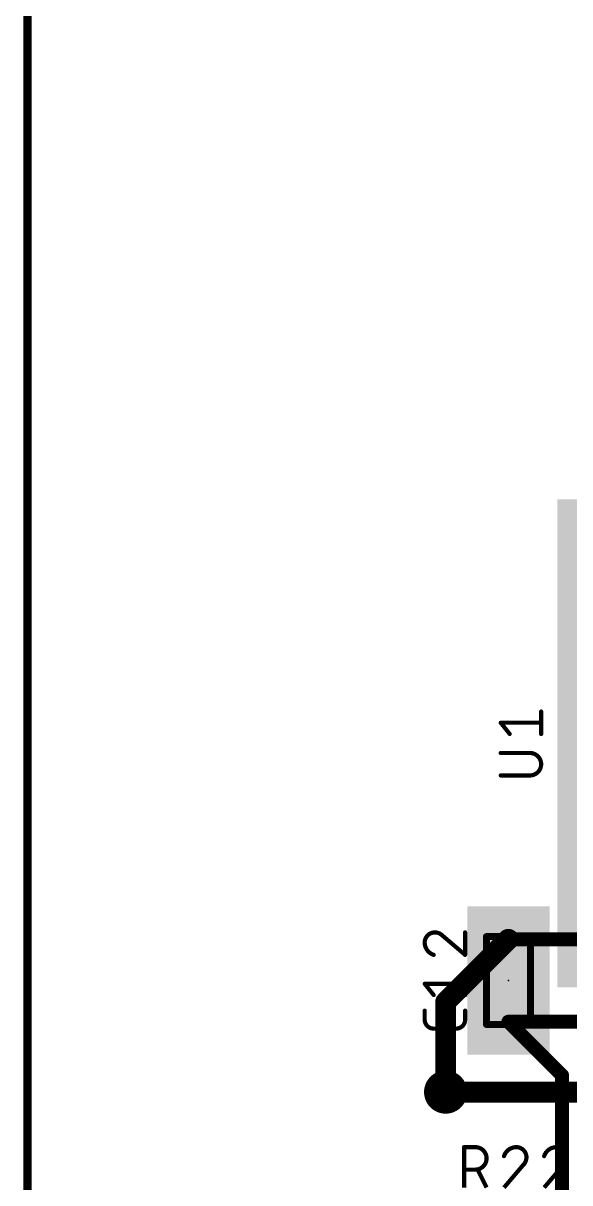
# Model space of a CAD drawing. Extents: x 0 to 100, y 0 to 94.
# Drawn here: x -0.08 to 9.88, y 14.86 to 35.98 of the extents above; entities that cross this region are included whole.
import ezdxf

# ---------------------------------------------------------------- set-up
doc = ezdxf.new("R2010")
doc.units = 0
for name, color, linetype in [('1', 12, 'CONTINUOUS'), ('16', 132, 'CONTINUOUS'), ('18', 110, 'CONTINUOUS'), ('20', 31, 'CONTINUOUS'), ('21', 253, 'CONTINUOUS'), ('23', 53, 'CONTINUOUS'), ('25', 253, 'CONTINUOUS'), ('39', 12, 'CONTINUOUS')]:
    doc.layers.add(name, color=color, linetype=linetype)

# ---------------------------------------------------------------- blocks, each defined once
blk = doc.blocks.new('RECT')
blk.add_solid([(-0.5, -0.5), (0.5, -0.5), (-0.5, 0.5), (0.5, 0.5)])
blk = doc.blocks.new('ROUNDV')
at = {"const_width": 0.5}
blk.add_lwpolyline([(0, -0.25, 1), (0, 0.25, 1), (0, -0.25)], format="xyb", dxfattribs=at)

msp = doc.modelspace()

# ---------------------------------------------------------------- linework, layer by layer
at = {"layer": '1'}
for points, const_width in [([(7.62, 18.149), (8.763, 19.292)], 0.381), ([(10.792, 19.292), (8.763, 19.292)], 0.254), ([(7.62, 16.51), (7.62, 18.149)], 0.381), ([(9.74, 16.815), (8.763, 17.792)], 0.254), ([(8.763, 17.792), (10.934, 17.792)], 0.254), ([(9.74, 13.97), (9.74, 16.815)], 0.254)]:
    msp.add_lwpolyline(points, dxfattribs=dict(at, const_width=const_width))
for points, const_width in [([(8.8304, 19.2246, 1), (8.6956, 19.3594)], 0.1905), ([(8.763, 19.3555, 1), (8.763, 19.2285)], 0.127), ([(7.5526, 18.2164, 1), (7.6874, 18.0816)], 0.1905), ([(7.7153, 18.149, 1), (7.5248, 18.149)], 0.1905), ([(8.8079, 17.8369, 1), (8.7181, 17.7471)], 0.127), ([(8.763, 17.8555, 1), (8.763, 17.7285)], 0.127), ([(9.8035, 16.815, 1), (9.6765, 16.815)], 0.127), ([(9.6951, 16.7701, 1), (9.7849, 16.8599)], 0.127), ([(7.5248, 16.51, 1), (7.7153, 16.51)], 0.1905)]:
    msp.add_lwpolyline(points, format="xyb", dxfattribs=dict(at, const_width=const_width))
at = {"layer": '16'}
for points, const_width in [([(0, 86.106), (0, 0)], 0.1524), ([(26.67, 16.51), (7.62, 16.51)], 0.381)]:
    msp.add_lwpolyline(points, dxfattribs=dict(at, const_width=const_width))
at = {"layer": '16', "const_width": 0.1905}
msp.add_lwpolyline([(7.62, 16.6053, 1), (7.62, 16.4148)], format="xyb", dxfattribs=at)
at = {"layer": '20'}
msp.add_line((0, 86.106), (0, 0), dxfattribs=at)
at = {"layer": '21', "const_width": 0.0635}
for points in [[(8.3948, 19.342, 1), (8.3312, 19.342)], [(8.363, 19.3738, 1), (8.363, 19.3103)], [(9.1948, 19.342, 1), (9.1312, 19.342)], [(9.163, 19.3103, 1), (9.163, 19.3738)], [(8.3312, 17.742, 1), (8.3948, 17.742)], [(8.363, 17.7737, 1), (8.363, 17.7103)], [(9.1312, 17.742, 1), (9.1948, 17.742)], [(9.163, 17.7103, 1), (9.163, 17.7737)]]:
    msp.add_lwpolyline(points, format="xyb", dxfattribs=at)
at = {"layer": '21', "const_width": 0.127}
for points in [[(8.363, 17.742), (8.363, 19.342)], [(8.363, 19.342), (9.163, 19.342)], [(9.163, 19.342), (9.163, 17.742)], [(9.163, 17.742), (8.363, 17.742)]]:
    msp.add_lwpolyline(points, dxfattribs=at)
at = {"layer": '23'}
msp.add_point((8.763, 18.542), dxfattribs=at)
at = {"layer": '25'}
for points, const_width in [([(9.3789, 23.4426, 1), (9.3408, 23.4426)], 0.0381), ([(8.6382, 23.2499, 1), (8.6084, 23.226)], 0.0381), ([(8.6233, 23.257, 1), (8.6233, 23.2189)], 0.0381), ([(9.3599, 23.2189, 1), (9.3599, 23.257)], 0.0381), ([(8.7721, 23.0214, 1), (8.8019, 23.0452)], 0.0381), ([(9.3408, 23.0333, 1), (9.3789, 23.0333)], 0.0381), ([(8.6233, 22.7057, 1), (8.6233, 22.6676)], 0.0381), ([(9.1553, 22.2774, 1), (9.1553, 22.6867)], 0.0762), ([(9.1553, 22.7057, 1), (9.1553, 22.6676)], 0.0381), ([(9.1553, 22.6676, 1), (9.1553, 22.7057)], 0.0381), ([(8.6233, 22.2965, 1), (8.6233, 22.2584)], 0.0381), ([(9.1553, 22.2965, 1), (9.1553, 22.2584)], 0.0381), ([(9.1553, 22.2584, 1), (9.1553, 22.2965)], 0.0381), ([(7.4225, 19.4183, 0.4142), (7.2383, 19.2342)], 0.0762), ([(7.4224, 19.4374, 1), (7.4225, 19.3993)], 0.0381), ([(7.5657, 19.3569, 0.2053), (7.4225, 19.4183)], 0.0762), ([(7.4225, 19.3993, 1), (7.4225, 19.4374)], 0.0381), ([(7.994, 19.4183, 1), (7.9559, 19.4183)], 0.0381), ([(7.2383, 19.2342, 0.3252), (7.402, 19.0091)], 0.0762), ([(7.2573, 19.2342, 1), (7.2193, 19.2342)], 0.0381), ([(7.2193, 19.2342, 1), (7.2574, 19.2342)], 0.0381), ([(7.578, 19.3715, 1), (7.5533, 19.3424)], 0.0381), ([(7.5519, 19.3438, 1), (7.5795, 19.3701)], 0.0381), ([(7.3961, 18.991, 1), (7.4079, 19.0272)], 0.0381), ([(7.9559, 19.0091, 1), (7.994, 19.0091)], 0.0381), ([(7.9626, 18.9946, 1), (7.9872, 19.0236)], 0.0381), ([(7.994, 18.6868, 1), (7.9559, 18.6868)], 0.0381), ([(7.2532, 18.4941, 1), (7.2234, 18.4703)], 0.0381), ([(7.2383, 18.5012, 1), (7.2383, 18.4631)], 0.0381), ([(7.9749, 18.4631, 1), (7.9749, 18.5012)], 0.0381), ([(7.3871, 18.2657, 1), (7.4169, 18.2895)], 0.0381), ([(7.9559, 18.2776, 1), (7.994, 18.2776)], 0.0381), ([(7.2574, 17.9931, 1), (7.2193, 17.9931)], 0.0381), ([(7.994, 17.9931, 1), (7.9559, 17.9931)], 0.0381), ([(7.2573, 17.8294, 1), (7.2192, 17.8294)], 0.0381), ([(7.2383, 17.8294, 0.4142), (7.402, 17.6657)], 0.0762), ([(7.2193, 17.8294, 1), (7.2574, 17.8294)], 0.0381), ([(7.8112, 17.6657, 0.4142), (7.9749, 17.8294)], 0.0762), ([(7.994, 17.8294, 1), (7.9559, 17.8294)], 0.0381), ([(7.9559, 17.8294, 1), (7.994, 17.8294)], 0.0381), ([(7.402, 17.6847, 1), (7.402, 17.6466)], 0.0381), ([(7.402, 17.6466, 1), (7.402, 17.6847)], 0.0381), ([(7.8112, 17.6847, 1), (7.8112, 17.6466)], 0.0381), ([(7.8112, 17.6466, 1), (7.8112, 17.6847)], 0.0381), ([(7.9564, 15.5258, 1), (7.9564, 15.4877)], 0.0381), ([(7.9755, 15.5067, 1), (7.9374, 15.5067)], 0.0381), ([(8.161, 15.5258, 1), (8.161, 15.4877)], 0.0381), ([(8.161, 15.0975, 1), (8.161, 15.5067)], 0.0762), ([(8.161, 15.4877, 1), (8.161, 15.5258)], 0.0381), ([(8.9079, 15.5067, 0.3252), (8.6828, 15.343)], 0.0762), ([(8.9079, 15.5258, 1), (8.9079, 15.4877)], 0.0381), ([(9.0921, 15.3226, 0.4142), (8.9079, 15.5067)], 0.0762), ([(8.9079, 15.4877, 1), (8.9079, 15.5257)], 0.0381), ([(9.6394, 15.5067, 0.3252), (9.4144, 15.343)], 0.0762), ([(9.6394, 15.5258, 1), (9.6394, 15.4877)], 0.0381), ([(9.8236, 15.3226, 0.4142), (9.6394, 15.5067)], 0.0762), ([(9.6394, 15.4877, 1), (9.6394, 15.5257)], 0.0381), ([(8.6647, 15.3489, 1), (8.701, 15.3371)], 0.0381), ([(9.0175, 15.1931, 1), (9.0438, 15.1655)], 0.0381), ([(9.0307, 15.1793, 0.2053), (9.0921, 15.3226)], 0.0762), ([(9.0452, 15.167, 1), (9.0162, 15.1917)], 0.0381), ([(9.1111, 15.3225, 1), (9.073, 15.3226)], 0.0381), ([(9.073, 15.3226, 1), (9.1111, 15.3226)], 0.0381), ([(9.3962, 15.3489, 1), (9.4325, 15.3371)], 0.0381), ([(9.7622, 15.1793, 0.2053), (9.8236, 15.3226)], 0.0762), ([(9.7491, 15.1931, 1), (9.7753, 15.1655)], 0.0381), ([(9.7767, 15.167, 1), (9.7477, 15.1917)], 0.0381), ([(9.8426, 15.3225, 1), (9.8045, 15.3226)], 0.0381), ([(9.8045, 15.3226, 1), (9.8426, 15.3226)], 0.0381), ([(7.9564, 15.1165, 1), (7.9564, 15.0784)], 0.0381), ([(8.161, 15.1165, 1), (8.161, 15.0784)], 0.0381), ([(8.161, 15.0784, 1), (8.161, 15.1165)], 0.0381), ([(8.219, 15.106, 1), (8.1849, 15.089)], 0.0381)]:
    msp.add_lwpolyline(points, format="xyb", dxfattribs=dict(at, const_width=const_width))
at = {"layer": '25', "const_width": 0.0762}
for points in [[(9.3599, 23.0333), (9.3599, 23.4426)], [(8.787, 23.0333), (8.6233, 23.238)], [(8.6233, 23.238), (9.3599, 23.238)], [(9.1553, 22.6867), (8.6233, 22.6867)], [(8.6233, 22.2774), (9.1553, 22.2774)], [(7.9749, 19.0091), (7.9749, 19.4183)], [(7.5657, 19.3569), (7.9749, 19.0091)], [(7.9749, 18.2776), (7.9749, 18.6868)], [(7.402, 18.2776), (7.2383, 18.4822)], [(7.2383, 18.4822), (7.9749, 18.4822)], [(7.2383, 17.8294), (7.2383, 17.9931)], [(7.9749, 17.9931), (7.9749, 17.8294)], [(7.8112, 17.6657), (7.402, 17.6657)], [(7.9564, 14.7701), (7.9564, 15.5067)], [(7.9564, 15.5067), (8.161, 15.5067)], [(9.0307, 15.1793), (8.6828, 14.7701)], [(9.7622, 15.1793), (9.4144, 14.7701)], [(8.161, 15.0975), (7.9564, 15.0975)], [(8.3657, 14.7701), (8.202, 15.0975)]]:
    msp.add_lwpolyline(points, dxfattribs=at)

# ---------------------------------------------------------------- block references
at = {"layer": '1', "xscale": 0.9, "yscale": 0.9, "rotation": 90}
for p in [(8.763, 19.292), (8.763, 17.792)]:
    msp.add_blockref('RECT', p, dxfattribs=at)
at = {"layer": '18', "xscale": 0.7874, "yscale": 0.7874}
msp.add_blockref('ROUNDV', (7.62, 16.51), dxfattribs=at)
msp.add_blockref('ROUNDV', (7.62, 16.51), dxfattribs=at)
at = {"layer": '39', "xscale": 13.716, "yscale": 8.89}
msp.add_blockref('RECT', (16.51, 22.86), dxfattribs=at)
at = {"layer": '39', "xscale": 2.7, "yscale": 1.5, "rotation": 90}
msp.add_blockref('RECT', (8.763, 18.542), dxfattribs=at)

doc.saveas('drawing.dxf')
